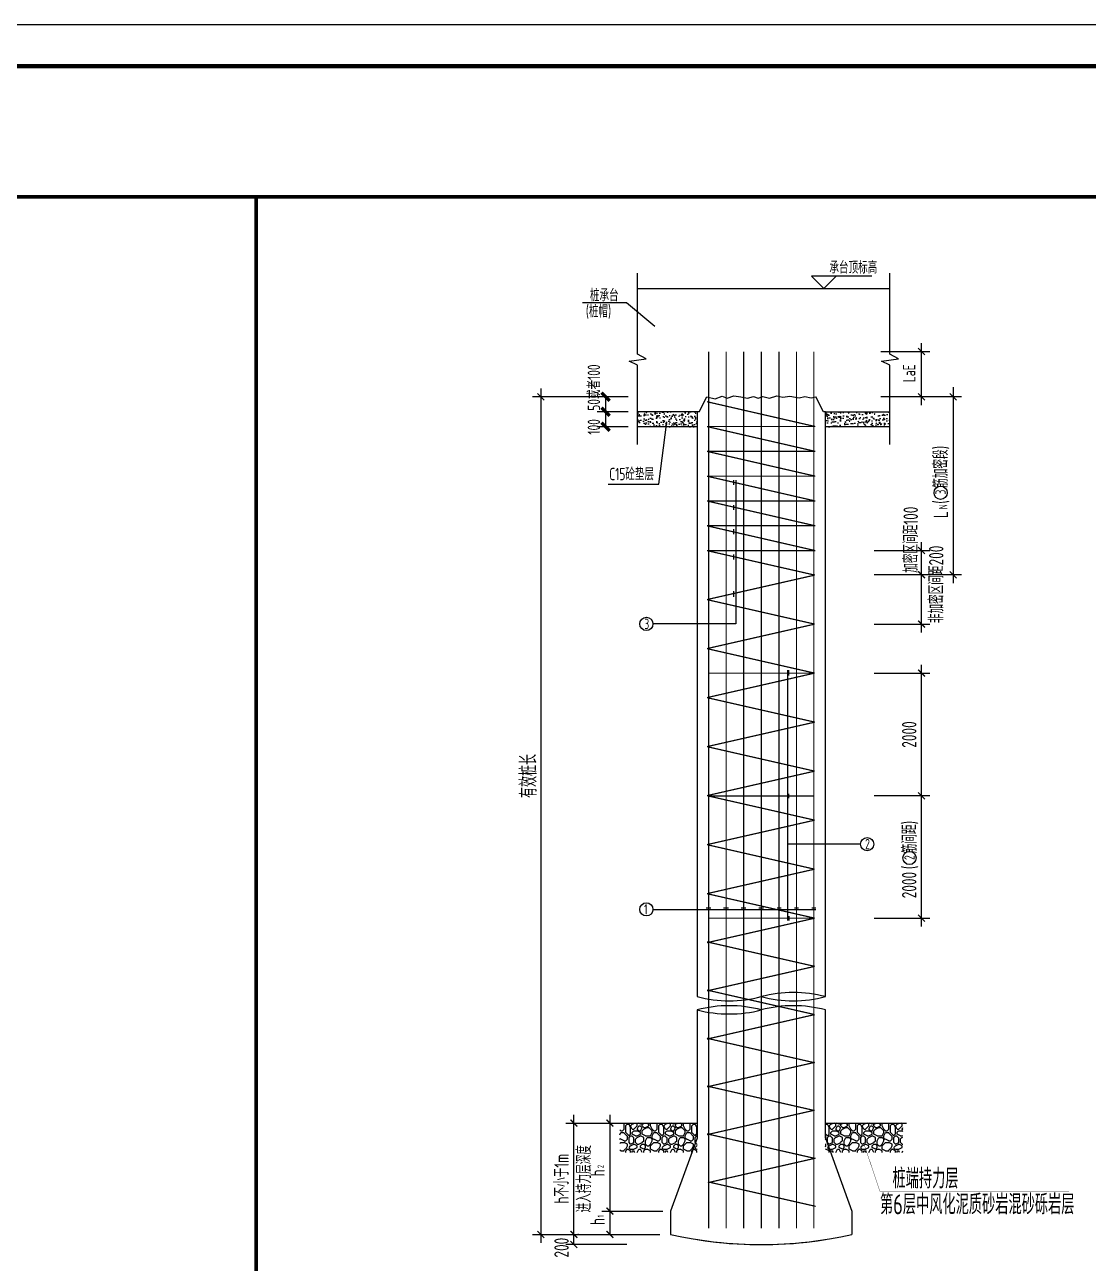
# Model space of a CAD drawing. Extents: x 19118 to 566552, y -1188739 to 92943.
# Drawn here: x 122826 to 148533, y -62582 to -32633 of the extents above; entities that cross this region are included whole.
import ezdxf
from ezdxf.enums import TextEntityAlignment as Align

# ---------------------------------------------------------------- set-up
doc = ezdxf.new("R2010")
doc.units = 0
doc.header["$LTSCALE"] = 1000
doc.header["$MEASUREMENT"] = 0
doc.layers.get('0').update_dxf_attribs({"linetype": 'CONTINUOUS'})
for name, color, linetype in [('AXI', 3, 'CONTINUOUS'), ('BZ', 3, 'CONTINUOUS'), ('PDIM', 3, 'CONTINUOUS'), ('PUB_TITLE', 4, 'CONTINUOUS'), ('REIN', 1, 'CONTINUOUS'), ('S1', 2, 'CONTINUOUS'), ('建-填充', 8, 'CONTINUOUS')]:
    doc.layers.add(name, color=color, linetype=linetype)
doc.styles.add('HZS', font='atssdeng.shx', dxfattribs={"width": 0.7, "bigfont": 'atssdchn.shx'})
doc.styles.add('TSSD_Rein', font='atssdeng.shx', dxfattribs={"width": 0.7, "bigfont": 'atssdchn.shx'})
pattern_1 = [(50, (82980.98, 99328.5), (215.17805, -18.82564), [22.5, -247.5]), (355, (82980.98, 99328.5), (-41.6254, 225.65764), [18, -198]), (100.4514, (82998.9, 99326.92), (173.55281, 206.83186), [19.12206, -210.34263]), (46.1842, (82980.98, 99388.5), (320.1723, -49.6557), [33.75, -371.25]), (96.6356, (83007.66, 99384.36), (280.3988, 292.23536), [28.6831, -315.5139]), (351.1842, (82980.98, 99388.5), (280.3986, 292.2356), [27, -297]), (21, (83010.98, 99373.5), (179.07212, -120.78567), [22.5, -247.5]), (326, (83010.98, 99373.5), (72.9946, 217.545), [18, -198]), (71.4514, (83025.9, 99363.43), (252.0668, 96.75915), [19.12206, -210.34263]), (37.5, (82980.976, 99328.49), (3.647957, 99.868156), [0, -195.6, 0, -201, 0, -198.75]), (7.5, (82980.98, 99328.49), (78.92086, 118.32351), [0, -114.6, 0, -191.1, 0, -75.75]), (327.5, (82914.08, 99328.49), (160.14673, -6.76646), [0, -75, 0, -234, 0, -310.5]), (317.5, (82884.08, 99328.5), (174.95585, 30.0315), [0, -97.5, 0, -155.4, 0, -220.5])]
pattern_2 = [(0, (-898528.7, -118223.84), (800, 800), [80, -120, 40, -120, 40, -400]), (0, (-898128.7, -118143.84), (800, 800), [40, -760]), (0, (-898368.7, -118103.84), (800, 800), [40, -80, 40, -640]), (0, (-897968.7, -118063.84), (800, 800), [80, -720]), (0, (-897888.7, -118023.84), (800, 800), [40, -760]), (0, (-898128.7, -117943.84), (800, 800), [80, -720]), (0, (-898528.7, -117903.84), (800, 800), [40, -80, 40, -200, 120, -320]), (0, (-897968.7, -117823.84), (800, 800), [80, -720]), (0, (-898448.7, -117783.84), (800, 800), [80, -40, 40, -320, 40, -280]), (0, (-898488.7, -117743.84), (800, 800), [40, -760]), (0, (-898208.7, -117703.84), (800, 800), [40, -40, 40, -680]), (0, (-898328.7, -117663.84), (800, 800), [40, -760]), (0, (-897808.7, -117623.84), (800, 800), [40, -760]), (0, (-898168.7, -117583.84), (800, 800), [40, -320, 40, -400]), (0, (-898168.7, -117543.84), (800, 800), [80, -720]), (0, (-898008.7, -117503.84), (800, 800), [80, -720]), (0, (-898488.7, -117463.84), (800, 800), [40, -480, 80, -200]), (90, (-898528.7, -117863.84), (-800, 800), [160, -160, 80, -400]), (90, (-898488.7, -117863.84), (-800, 800), [40, -280, 80, -400]), (90, (-898448.7, -118063.84), (-800, 800), [120, -680]), (90, (-898408.7, -118063.84), (-800, 800), [80, -720]), (90, (-898368.7, -118183.84), (-800, 800), [40, -480, 40, -40, 80, -120]), (90, (-898288.7, -118183.84), (-800, 800), [40, -280, 40, -440]), (90, (-898248.7, -117863.84), (-800, 800), [80, -120, 40, -40, 80, -440]), (90, (-898208.7, -118023.84), (-800, 800), [80, -440, 40, -240]), (90, (-898168.7, -118183.84), (-800, 800), [40, -40, 80, -640]), (90, (-898088.7, -117663.84), (-800, 800), [40, -760]), (90, (-898048.7, -117663.84), (-800, 800), [80, -80, 40, -40, 80, -480]), (90, (-898008.7, -118023.84), (-800, 800), [40, -40, 40, -80, 40, -560]), (90, (-897888.7, -117743.84), (-800, 800), [160, -640]), (90, (-897848.7, -117823.84), (-800, 800), [160, -120, 80, -440]), (90, (-897808.7, -118143.84), (-800, 800), [40, -120, 80, -560]), (90, (-897768.7, -118063.84), (-800, 800), [120, -680]), (45, (-898208.67, -118223.84), (4e-14, 800), [56.568, -1074.8028]), (45, (-897768.67, -118183.84), (4e-14, 800), [56.568, -961.66684, 56.568, -56.568]), (45, (-898288.67, -118143.84), (4e-14, 800), [56.568, -452.544, 56.568, -565.69084]), (45, (-898088.67, -118143.84), (4e-14, 800), [56.568, -905.09884, 56.568, -113.136]), (45, (-898048.67, -118143.84), (4e-14, 800), [113.136, -452.544, 113.136, -452.55484]), (45, (-898248.67, -118063.84), (0.00384, 799.99616), [56.56, -509.12, 56.56, -56.56, 56.56, -396.01084]), (45, (-897848.67, -118023.84), (4e-14, 800), [56.568, -56.568, 56.568, -961.66684]), (45, (-898408.67, -117983.84), (0.00384, 799.99616), [56.568, -678.816, 56.568, -339.41884]), (45, (-897768.67, -117903.84), (0.00384, 799.99616), [56.56, -56.56, 56.56, -226.272, 56.56, -678.85884]), (45, (-898248.67, -117783.84), (4e-14, 800), [56.568, -1074.8028]), (45, (-898448.67, -117743.84), (4e-14, 800), [113.1368, -1018.234]), (45, (-898528.67, -117663.84), (4e-14, 800), [56.568, -56.568, 56.568, -961.66684]), (45, (-898088.67, -117543.84), (4e-14, 800), [56.568, -1074.8028]), (45, (-897848.67, -117463.84), (4e-14, 800), [56.568, -1074.8028]), (135, (-898168.67, -118143.84), (-3e-06, 800), [56.568, -1074.8028]), (135, (-898128.67, -118143.84), (-3e-06, 800), [56.568, -1074.8028]), (135, (-898368.67, -118103.84), (-3e-06, 800), [56.568, -226.272, 113.136, -735.39484]), (135, (-898528.67, -118103.84), (-3e-06, 800), [56.568, -1074.8028]), (135, (-898008.67, -117983.84), (-3e-06, 800), [56.568, -452.54832, 56.568, -565.68652]), (135, (-897968.67, -117983.84), (-0.00384, 799.99616), [56.56, -339.44, 56.56, -339.36, 56.56, -282.89084]), (135, (-898448.67, -117943.84), (-0.00384, 799.99616), [56.568, -1074.8028]), (135, (-897808.67, -117903.84), (-0.00384, 799.99616), [113.12, -282.84, 56.56, -56.56, 56.56, -565.73084]), (135, (-898328.67, -117783.84), (-3e-06, 800), [56.568, -1074.8028]), (135, (-898008.67, -117783.84), (-3e-06, 800), [113.1368, -1018.234]), (135, (-897968.67, -117783.84), (-3e-06, 800), [56.568, -1074.8028]), (135, (-898208.67, -117703.84), (-3e-06, 800), [56.568, -1074.8028]), (135, (-898448.67, -117583.84), (-3e-06, 800), [56.568, -1074.8028]), (135, (-897808.67, -117583.84), (-3e-06, 800), [56.568, -1074.8028]), (26.56505, (-898448.67, -118223.84), (800, 6e-06), [89.44, -1699.4143]), (26.56505, (-898528.67, -118143.84), (800, 6e-06), [89.44, -1699.4143]), (26.56505, (-898528.67, -118103.84), (800, 6e-06), [89.44, -1699.4143]), (26.56505, (-898328.67, -118103.84), (800, 6e-06), [89.44, -1699.4143]), (26.56505, (-898368.67, -117943.84), (800, 6e-06), [89.44, -1699.4143]), (26.56505, (-898368.67, -117903.84), (800, 6e-06), [89.44, -1699.4143]), (26.56505, (-898208.67, -117743.84), (800, 6e-06), [89.44, -1699.4143]), (26.56505, (-898168.67, -117703.84), (800, 6e-06), [89.44, -1699.4143]), (26.56505, (-898488.67, -117623.84), (800, 6e-06), [89.44, -1699.4143]), (26.56505, (-898248.67, -117623.84), (800, 6e-06), [89.44, -1699.4143]), (63.43495, (-897848.67, -118223.84), (4e-08, 800), [89.44, -1699.4143]), (63.43495, (-898048.67, -118103.84), (4e-08, 800), [89.44, -1699.4143]), (63.43495, (-898168.67, -118023.84), (4e-08, 800), [89.44, -1699.4143]), (63.43495, (-898048.67, -117903.84), (4e-08, 800), [89.44, -1699.4143]), (63.43495, (-898008.67, -117903.84), (4e-08, 800), [89.44, -1699.4143]), (63.43495, (-898288.67, -117783.84), (4e-08, 800), [89.44, -1699.4143]), (63.43495, (-898368.67, -117743.84), (4e-08, 800), [89.44, -1699.4143]), (63.43495, (-898048.67, -117583.84), (4e-08, 800), [89.44, -1699.4143]), (63.43495, (-898368.67, -117503.84), (4e-08, 800), [89.44, -1699.4143]), (116.56505, (-898488.67, -117743.84), (-6e-06, 800), [89.44, -1699.4143]), (116.56505, (-898008.67, -117743.84), (-6e-06, 800), [89.44, -1699.4143]), (116.56505, (-898528.67, -117703.84), (-6e-06, 800), [89.44, -1699.4143]), (116.56505, (-897888.67, -117583.84), (-6e-06, 800), [89.44, -1699.4143]), (116.56505, (-898408.67, -117543.84), (-6e-06, 800), [89.44, -1699.4143]), (116.56505, (-898248.67, -117503.84), (-6e-06, 800), [89.44, -1699.4143]), (153.43495, (-898208.67, -118223.84), (-800, 3e-07), [89.44, -1699.4143]), (153.43495, (-898368.67, -118143.84), (-800, 3e-07), [89.44, -1699.4143]), (153.43495, (-897808.67, -118103.84), (-800, 3e-07), [89.44, -1699.4143]), (153.43495, (-897888.67, -118023.84), (-800, 3e-07), [89.44, -1699.4143]), (153.43495, (-898208.67, -117943.84), (-800, 3e-07), [89.44, -1699.4143]), (153.43495, (-898408.67, -117903.84), (-800, 3e-07), [89.44, -1699.4143]), (153.43495, (-898168.67, -117903.84), (-800, 3e-07), [89.44, -1699.4143]), (153.43495, (-898288.67, -117823.84), (-800, 3e-07), [89.44, -1699.4143]), (153.43495, (-898288.67, -117623.84), (-800, 3e-07), [89.44, -1699.4143]), (153.43495, (-898528.67, -117463.84), (-800, 3e-07), [89.44, -1699.4143]), (153.43495, (-898048.67, -117463.84), (-800, 3e-07), [89.44, -1699.4143]), (153.43495, (-897968.67, -117463.84), (-800, 3e-07), [89.44, -1699.4143])]

# ---------------------------------------------------------------- blocks, each defined once
blk = doc.blocks.new('_ArchTick')
at = {"color": 0, "linetype": 'ByBlock', "const_width": 0.4}
blk.add_lwpolyline([(-0.5, -0.5), (0.5, 0.5)], dxfattribs=at)

msp = doc.modelspace()

# ---------------------------------------------------------------- hatches: boundary and pattern name
h = msp.add_hatch()
h.set_pattern_fill('AN33C', color=256, scale=300, style=0)
h.set_pattern_definition(pattern_1)
h.paths.add_polyline_path([(139079.86, -41992.41), (137640.3, -41992.41), (137640.3, -42354.77), (139079.86, -42354.77)])
h = msp.add_hatch()
h.set_pattern_fill('AN33C', color=256, scale=300, style=0)
h.set_pattern_definition(pattern_1)
h.paths.add_polyline_path([(142179.86, -41992.41), (142179.86, -42354.77), (143736.19, -42354.77), (143736.19, -41992.41)])
at = {"layer": '建-填充'}
h = msp.add_hatch(dxfattribs=at)
h.set_pattern_fill('砾石铺砌', color=256, scale=100, style=0)
h.set_pattern_definition(pattern_2)
h.paths.add_polyline_path([(137206.52, -59192.41), (139079.86, -59192.41), (139079.86, -59903.08), (137206.52, -59903.08)])
h = msp.add_hatch(dxfattribs=at)
h.set_pattern_fill('砾石铺砌', color=256, scale=100, style=0)
h.set_pattern_definition(pattern_2)
h.paths.add_polyline_path([(144053.21, -59192.41), (142179.86, -59192.41), (142179.86, -59903.08), (144053.21, -59903.08)])

# ---------------------------------------------------------------- linework, layer by layer
for p, q in [((139129.86, -41992.41, 0), (139312.74, -41630.05, 0)), ((142129.86, -41992.41, 0), (141946.99, -41630.05, 0))]:
    msp.add_line(p, q)
at = {"color": 2}
for p, q in [((139079.86, -41992.41, 0), (139079.86, -56135.56, 0)), ((142179.86, -41992.41, 0), (142129.86, -41992.41, 0)), ((142179.86, -56135.56, 790.57), (142179.86, -41992.41, 790.57)), ((139079.86, -56455.22, 0), (139079.86, -59558.4, 0)), ((142179.86, -59558.4, 790.57), (142179.86, -56455.22, 790.57)), ((139079.86, -59558.4, 0), (138438.18, -61320.16, 0)), ((142179.86, -59558.4, 0), (142821.55, -61320.16, 0)), ((138438.18, -61320.16, 0), (138438.18, -61885.38, 0)), ((142821.55, -61320.16, 0), (142821.55, -61885.38, 0))]:
    msp.add_line(p, q, dxfattribs=at)
at = {"elevation": 0}
msp.add_lwpolyline([(139312.74, -41630.05), (139511.09, -41675.52), (139685.11, -41612.28), (139803.76, -41659.71), (139966.85, -41608.77), (140133.65, -41633.08), (140293.5, -41664.33), (140442.93, -41622.66), (140554.13, -41660.86), (140665.95, -41620.18), (140825.48, -41665.88), (141007.71, -41609.22), (141153.5, -41641.59), (141323.59, -41613.27), (141542.27, -41657.78), (141684.01, -41621.36), (141837.9, -41653.74), (141946.99, -41630.05)], dxfattribs=at)
at = {"color": 2}
for centre, radius, start, end in [((139854.86, -53182.44, 0), 3053.12, 255.295241, 284.704759), ((141404.86, -59088.69, 0), 3053.12, 75.295241, 104.704759), ((141404.86, -53182.44, 0), 3053.12, 255.295241, 284.704759), ((139854.86, -59408.34, 0), 3053.12, 75.295241, 104.704759), ((139854.86, -53502.09, 0), 3053.12, 255.295241, 284.704759), ((141404.86, -59408.34, 0), 3053.12, 75.295241, 104.704759), ((140629.86, -52265.76, 0), 9866.13, 257.165123, 282.834877), ((140629.86, -52265.76, 0), 9866.13, 260.961207, 279.038793)]:
    msp.add_arc(centre, radius, start, end, dxfattribs=at)
at = {"layer": 'AXI', "lineweight": 30, "const_width": 87.3}
for points in [[(80311.65, -36796.12), (154902.42, -36796.12)], [(128420.27, -36796.12), (128420.27, -91033.42)]]:
    msp.add_lwpolyline(points, dxfattribs=at)
at = {"layer": 'PDIM', "color": 3}
for p, q in [((137640.3, -40595.13, 0), (137640.3, -38637.89, 0)), ((143736.19, -40595.13, 0), (143736.19, -38637.89, 0)), ((137374.09, -39355.56, 0), (136310.45, -39355.56, 0)), ((138052.23, -39931.56, 0), (137374.09, -39355.56, 0)), ((144504.5, -41830.05, 790.57), (144504.5, -40335.76, 790.57)), ((137438.94, -40771.79, 0), (137847.96, -40714.46, 0)), ((137847.96, -40714.46, 0), (137640.3, -40595.13, 0)), ((143517.39, -40535.76, 0), (144704.5, -40535.76, 0)), ((143534.83, -40771.79, 0), (143943.85, -40714.46, 0)), ((143943.85, -40714.46, 0), (143736.19, -40595.13, 0)), ((144584.5, -40615.76, 0), (144424.5, -40455.76, 0)), ((137640.3, -40866.48, 0), (137438.94, -40771.79, 0)), ((137640.3, -42782.18, 0), (137640.3, -40866.48, 0)), ((143736.19, -40866.48, 0), (143534.83, -40771.79, 0)), ((143736.19, -42782.18, 0), (143736.19, -40866.48, 0)), ((135380.93, -41710.05, 0), (135220.93, -41550.05, 0)), ((135300.93, -41430.05, 0), (135300.93, -62085.38, 0)), ((144584.5, -41710.05, 0), (144424.5, -41550.05, 0)), ((145349.5, -41710.05, 0), (145189.5, -41550.05, 0)), ((145269.5, -41400.34, 0), (145269.5, -46134.28, 0)), ((137407.8, -41630.05, 790.57), (135100.93, -41630.05, 790.57)), ((136863.69, -41630.05, 0), (136863.69, -42354.77, 0)), ((145469.5, -41630.05, 790.57), (143517.39, -41630.05, 790.57)), ((137407.8, -41992.41, 0), (136663.69, -41992.41, 0)), ((137407.8, -42354.77, 0), (136663.69, -42354.77, 0)), ((138149.91, -43739.28, 0), (138348.07, -42236.39, 0)), ((139961.69, -43642.43, 0), (139961.69, -43761.56, 0)), ((140010.46, -43642.43, 0), (140010.46, -47122.77, 0)), ((136928.54, -43739.28, 0), (138149.91, -43739.28, 0)), ((139961.69, -44247.6, 0), (139961.69, -44366.73, 0)), ((139961.69, -44828.94, 0), (139961.69, -44948.07, 0)), ((144504.5, -47326.89, 790.57), (144504.5, -45149.06, 790.57)), ((139961.69, -45443.64, 0), (139961.69, -45562.77, 0)), ((143357.15, -45349.06, 0), (144704.5, -45349.06, 0)), ((144584.5, -45429.06, 0), (144424.5, -45269.06, 0)), ((145469.5, -45934.28, 790.57), (143357.15, -45934.28, 790.57)), ((144424.5, -45854.28, 790.57), (144584.5, -46014.28, 790.57)), ((145349.5, -46014.28, 0), (145189.5, -45854.28, 0)), ((139961.69, -46326.43, 0), (139961.69, -46466.55, 0)), ((140010.46, -47122.77, 0), (138011.47, -47122.77, 0)), ((143357.15, -47126.89, 0), (144704.5, -47126.89, 0)), ((144584.5, -47206.89, 0), (144424.5, -47046.89, 0)), ((144505.4, -54438.22, 790.57), (144505.4, -48112.11, 790.57)), ((141259.77, -48244, 0), (141259.77, -54290.6, 0)), ((141297.16, -48371.65, 0), (141297.16, -48244, 0)), ((143358.05, -48312.11, 0), (144705.4, -48312.11, 0)), ((144585.4, -48392.11, 0), (144425.4, -48232.11, 0)), ((144425.4, -51201.39, 790.57), (144585.4, -51361.39, 790.57)), ((141297.16, -51339.7, 0), (141297.16, -51227.8, 0)), ((144705.4, -51281.39, 790.57), (143358.05, -51281.39, 790.57)), ((143028.43, -52447.31, 0), (141259.77, -52447.31, 0)), ((138011.47, -54024.93, 0), (141947.93, -54024.93, 0)), ((139300.9, -53987.51, 0), (139413.18, -53987.51, 0)), ((139719.73, -53987.51, 0), (139834.57, -53987.51, 0)), ((140139.85, -53987.51, 0), (140258.92, -53987.51, 0)), ((140567.87, -53987.51, 0), (140684.52, -53987.51, 0)), ((141011.57, -53987.51, 0), (141108.87, -53987.51, 0)), ((141300.84, -54290.6, 0), (141300.84, -54188.15, 0)), ((141430.38, -53987.51, 0), (141530.77, -53987.51, 0)), ((141850.01, -53987.51, 0), (141947.93, -53987.51, 0)), ((144585.4, -54318.22, 0), (144425.4, -54158.22, 0)), ((143358.05, -54238.22, 0), (144705.4, -54238.22, 0)), ((136100.93, -62085.38, 0), (136100.93, -58992.41, 0)), ((136971.11, -58992.41, 1581.14), (136971.11, -61885.38, 790.57)), ((135900.93, -59192.41, 790.57), (138178.21, -59192.41, 790.57)), ((136180.93, -59272.41, 0), (136020.93, -59112.41, 0)), ((136891.11, -59112.41, 790.57), (137051.11, -59272.41, 790.57)), ((136771.11, -61320.16, 1581.14), (138248.39, -61320.16, 1581.14)), ((136891.11, -61240.16, 1581.14), (137051.11, -61400.16, 1581.14)), ((135100.93, -61885.38, 790.57), (138178.21, -61885.38, 790.57)), ((135380.93, -61965.38, 0), (135220.93, -61805.38, 0)), ((136020.93, -61805.38, 0), (136180.93, -61965.38, 0)), ((136180.93, -61965.38, 0), (136020.93, -61805.38, 0)), ((136100.93, -62131.89, -790.57), (136100.93, -61885.38, 0)), ((136891.11, -61805.38, 790.57), (137051.11, -61965.38, 790.57)), ((137378.21, -62131.89, -790.57), (135900.93, -62131.89, -790.57)), ((136180.93, -62211.89, -790.57), (136020.93, -62051.89, -790.57))]:
    msp.add_line(p, q, dxfattribs=at)
at = {"layer": 'PDIM', "color": 2}
for p, q in [((137640.3, -39009.75, 0), (143736.19, -39009.75, 0)), ((139129.86, -41992.41, 0), (137640.3, -41992.41, 0)), ((142179.86, -41992.41, 0), (143736.19, -41992.41, 0)), ((139079.86, -42354.77, 0), (137640.3, -42354.77, 0)), ((143736.19, -42354.77, 0), (142179.86, -42354.77, 0))]:
    msp.add_line(p, q, dxfattribs=at)
at = {"layer": 'PDIM', "color": 3, "elevation": 0}
msp.add_lwpolyline([(143304.52, -38710.22), (141844.16, -38710.22), (142143.32, -39009.75), (142437.17, -38715.54)], dxfattribs=at)
at = {"layer": 'PDIM', "color": 3, "const_width": 30}
for points, elevation in [([(144424.5, -40455.76), (144584.5, -40615.76)], 0), ([(135220.93, -41550.05), (135380.93, -41710.05)], 0), ([(144424.5, -41550.05), (144584.5, -41710.05)], 0), ([(145189.5, -41550.05), (145349.5, -41710.05)], 0), ([(144424.5, -45269.06), (144584.5, -45429.06)], 0), ([(144424.5, -45854.28), (144584.5, -46014.28)], 0), ([(145189.5, -45854.28), (145349.5, -46014.28)], 0), ([(144424.5, -47046.89), (144584.5, -47206.89)], 0), ([(144425.4, -48232.11), (144585.4, -48392.11)], 0), ([(144425.4, -51201.39), (144585.4, -51361.39)], 0), ([(144425.4, -54158.22), (144585.4, -54318.22)], 0), ([(136020.93, -59112.41), (136180.93, -59272.41)], 0), ([(136891.11, -59112.41), (137051.11, -59272.41)], 0), ([(136891.11, -61240.16), (137051.11, -61400.16)], 790.57), ([(135220.93, -61805.38), (135380.93, -61965.38)], 0), ([(136020.93, -61805.38), (136180.93, -61965.38)], -790.57), ([(136020.93, -61805.38), (136180.93, -61965.38)], 0), ([(136891.11, -61805.38), (137051.11, -61965.38)], 0), ([(136020.93, -62051.89), (136180.93, -62211.89)], -790.57)]:
    msp.add_lwpolyline(points, dxfattribs=dict(at, elevation=elevation))
at = {"layer": 'PDIM', "color": 3}
for centre in [(144964.67, -43949.51, 0), (137851.47, -47122.77, 0), (143188.43, -52447.31, 0), (144213.63, -52782, 0), (137851.47, -54024.93, 0)]:
    msp.add_circle(centre, 160, dxfattribs=at)
for p in [(144504.5, -40535.76, 0), (144504.5, -41630.05, 0), (144504.5, -45934.28, 0), (144704.5, -45934.28, 0), (145269.5, -45934.28, 0), (144504.5, -47126.89, 0), (144505.4, -51281.39, 0), (144505.4, -54238.22, 0), (136100.93, -59192.41, 0), (136971.11, -59192.41, 0), (136971.11, -61320.16, 790.57), (135300.93, -61885.38, 0), (136204.05, -61885.38, -790.57), (136971.11, -61885.38, 0)]:
    msp.add_point(p, dxfattribs=at)
at = {"layer": 'PUB_TITLE'}
msp.add_lwpolyline([(77811.65, -92033.42), (161911.65, -92033.42), (161911.65, -32633.42), (77811.65, -32633.42)], close=True, dxfattribs=at)
at = {"layer": 'PUB_TITLE', "const_width": 100}
msp.add_lwpolyline([(80311.65, -91033.42), (160911.65, -91033.42), (160911.65, -33633.42), (80311.65, -33633.42)], close=True, dxfattribs=at)
at = {"layer": 'REIN', "const_width": 30, "elevation": 0}
for points in [[(139359.69, -40535.76), (139359.69, -61736.24)], [(139779.69, -40535.76), (139779.69, -61736.24)], [(140200.78, -40535.76), (140200.78, -61736.24)], [(140629.86, -40535.76), (140629.86, -61736.24)], [(141058.95, -40535.76), (141058.95, -61736.24)], [(141480.04, -40535.76), (141480.04, -61736.24)], [(141900.04, -40535.76), (141900.04, -61736.24)], [(139316.43, -41749.06), (141932.25, -42349.06)], [(139316.43, -42349.06), (141932.25, -42949.06)], [(141932.25, -42349.06), (139316.43, -42349.06)], [(141932.25, -42949.06), (139316.43, -42949.06)], [(139316.43, -42949.06), (141932.25, -43549.06)], [(141932.25, -43549.06), (139316.43, -43549.06)], [(139316.43, -43549.06), (141932.25, -44149.06)], [(141932.25, -44149.06), (139316.43, -44149.06)], [(139316.43, -44149.06), (141932.25, -44749.06)], [(139316.43, -44749.06), (141932.25, -45349.06)], [(141932.25, -44749.06), (139316.43, -44749.06)], [(141932.25, -45349.06), (139316.43, -45349.06)], [(139316.43, -45349.06), (141922.69, -45941.67)], [(139316.43, -46534.28), (141922.69, -45941.67)], [(139316.43, -46534.28), (141920.13, -47126.89)], [(139316.43, -47719.5), (141920.13, -47126.89)], [(139316.43, -47719.5), (141917.9, -48312.11)], [(139316.43, -48904.72), (141917.9, -48312.11)], [(139359.69, -48312.11), (141900.04, -48312.11)], [(139316.43, -48904.72), (141922.88, -49497.33)], [(139316.43, -50089.94), (141922.88, -49497.33)], [(139316.43, -50089.94), (141918.38, -50682.55)], [(139316.43, -51275.16), (141918.38, -50682.55)], [(139316.43, -51275.16), (141921.14, -51867.78)], [(139359.69, -51281.39), (141900.04, -51281.39)], [(139316.43, -52460.39), (141921.14, -51867.78)], [(139316.43, -52460.39), (141917.29, -53053)], [(139316.43, -53645.61), (141917.29, -53053)], [(139316.43, -53645.61), (141921.62, -54238.22)], [(139316.43, -54830.83), (141921.62, -54238.22)], [(139359.69, -54238.22), (141900.04, -54238.22)], [(139316.43, -54811.14), (141921.62, -55403.76)], [(139316.43, -55996.37), (141921.62, -55403.76)], [(139316.43, -55976.68), (141921.62, -56569.29)], [(139316.43, -57161.9), (141921.62, -56569.29)], [(139316.43, -57142.22), (141921.62, -57734.83)], [(139316.43, -58317.62), (141921.62, -57725.01)], [(139316.43, -58297.94), (141921.62, -58890.55)], [(139316.43, -59473.34), (141921.62, -58880.73)], [(139316.43, -59453.66), (141921.62, -60046.27)], [(139338.01, -60633.97), (141943.2, -60041.36)], [(139338.01, -60614.29), (141943.2, -61206.9)]]:
    msp.add_lwpolyline(points, dxfattribs=at)
at = {"layer": '建-填充'}
for p, q in [((137123.64, -59192.41, 790.57), (139079.86, -59192.41, 0)), ((142179.86, -59192.41, 790.57), (144136.09, -59192.41, 0))]:
    msp.add_line(p, q, dxfattribs=at)
at = {"layer": '建-填充', "const_width": 8, "elevation": 0}
msp.add_lwpolyline([(143116.08, -59711.09), (143495.79, -60837.86), (148067.07, -60837.86)], dxfattribs=at)

# ---------------------------------------------------------------- block references
at = {"layer": 'PDIM', "color": 3, "xscale": 200, "yscale": 200, "zscale": 200}
for p, rotation in [((136863.69, -41630.05, 0), 90), ((136863.69, -41992.41, 0), 90), ((136863.69, -42354.77, 0), 270)]:
    msp.add_blockref('_ArchTick', p, dxfattribs=dict(at, rotation=rotation))

# ---------------------------------------------------------------- texts
at = {"layer": 'BZ', "style": 'TSSD_Rein', "width": 0.7}
for s, height, p in [('承台顶标高', 300, (142276.39, -38651.52, 0)), ('桩承台', 300, (136486.63, -39325.13, 0)), ('(桩帽)', 300, (136388.62, -39712.35, 0)), ('C15砼垫层', 300, (136954.44, -43647.73, 0)), ('2', 250, (143139.97, -52571.08, 0))]:
    msp.add_text(s, height=height, dxfattribs=at).set_placement(p)
at = {"layer": 'PDIM', "color": 3, "style": 'TSSD_Rein', "width": 0.7}
for s, height, p in [('50或者100', 300, (136732.69, -41966.73, 0)), ('100', 300, (136732.69, -42544.51, 0)), ('(  筋加密段)', 350, (145139.32, -44216.84, 0)), ('3', 250, (145088.45, -43993.57, 0)), ('加密区间距100', 350, (144416.98, -45886.69, 0)), ('N', 200, (145127.47, -44350.25, 0)), ('非加密区间距200', 350, (145033.81, -47105.16, 0)), ('(  筋间距)', 350, (144388.28, -53053.73, 0)), ('2', 250, (144337.4, -52830.46, 0)), ('2', 150, (136820.71, -60285.49, 790.57)), ('1', 150, (136825.11, -61477.97, 790.57))]:
    msp.add_text(s, height=height, rotation=90, dxfattribs=at).set_placement(p)
for s, height, p in [('LaE', 300, (144204.5, -41062.14, 0)), ('L', 350, (144969.5, -44480.24, 0)), ('2000', 350, (144205.4, -49796.75, 0)), ('有效桩长', 400, (135000.93, -50799.21, 0)), ('2000', 350, (144205.4, -53437.58, 0)), ('进入持力层深度', 350, (136341.9, -60538.9, 0)), ('h不小于1m', 350, (135800.93, -60538.9, 0)), ('h', 350, (136671.11, -60399.29, 790.57)), ('h', 350, (136671.11, -61573.61, 790.57)), ('200', 350, (135800.93, -62205.96, -790.57))]:
    msp.add_text(s, height=height, rotation=90, dxfattribs=at).set_placement(p, align=Align.MIDDLE_CENTER)
for s, p in [('3', (137803, -47246.54, 0)), ('1', (137795.27, -54148.71, 0))]:
    msp.add_text(s, height=250, dxfattribs=at).set_placement(p)
at = {"layer": 'S1', "style": 'HZS', "width": 0.7}
for s, p in [('桩端持力层', (143801.15, -60772.5, 0)), ('第6层中风化泥质砂岩混砂砾岩层', (143499.57, -61398.99, 0))]:
    msp.add_text(s, height=480, dxfattribs=at).set_placement(p)

doc.saveas('drawing.dxf')
